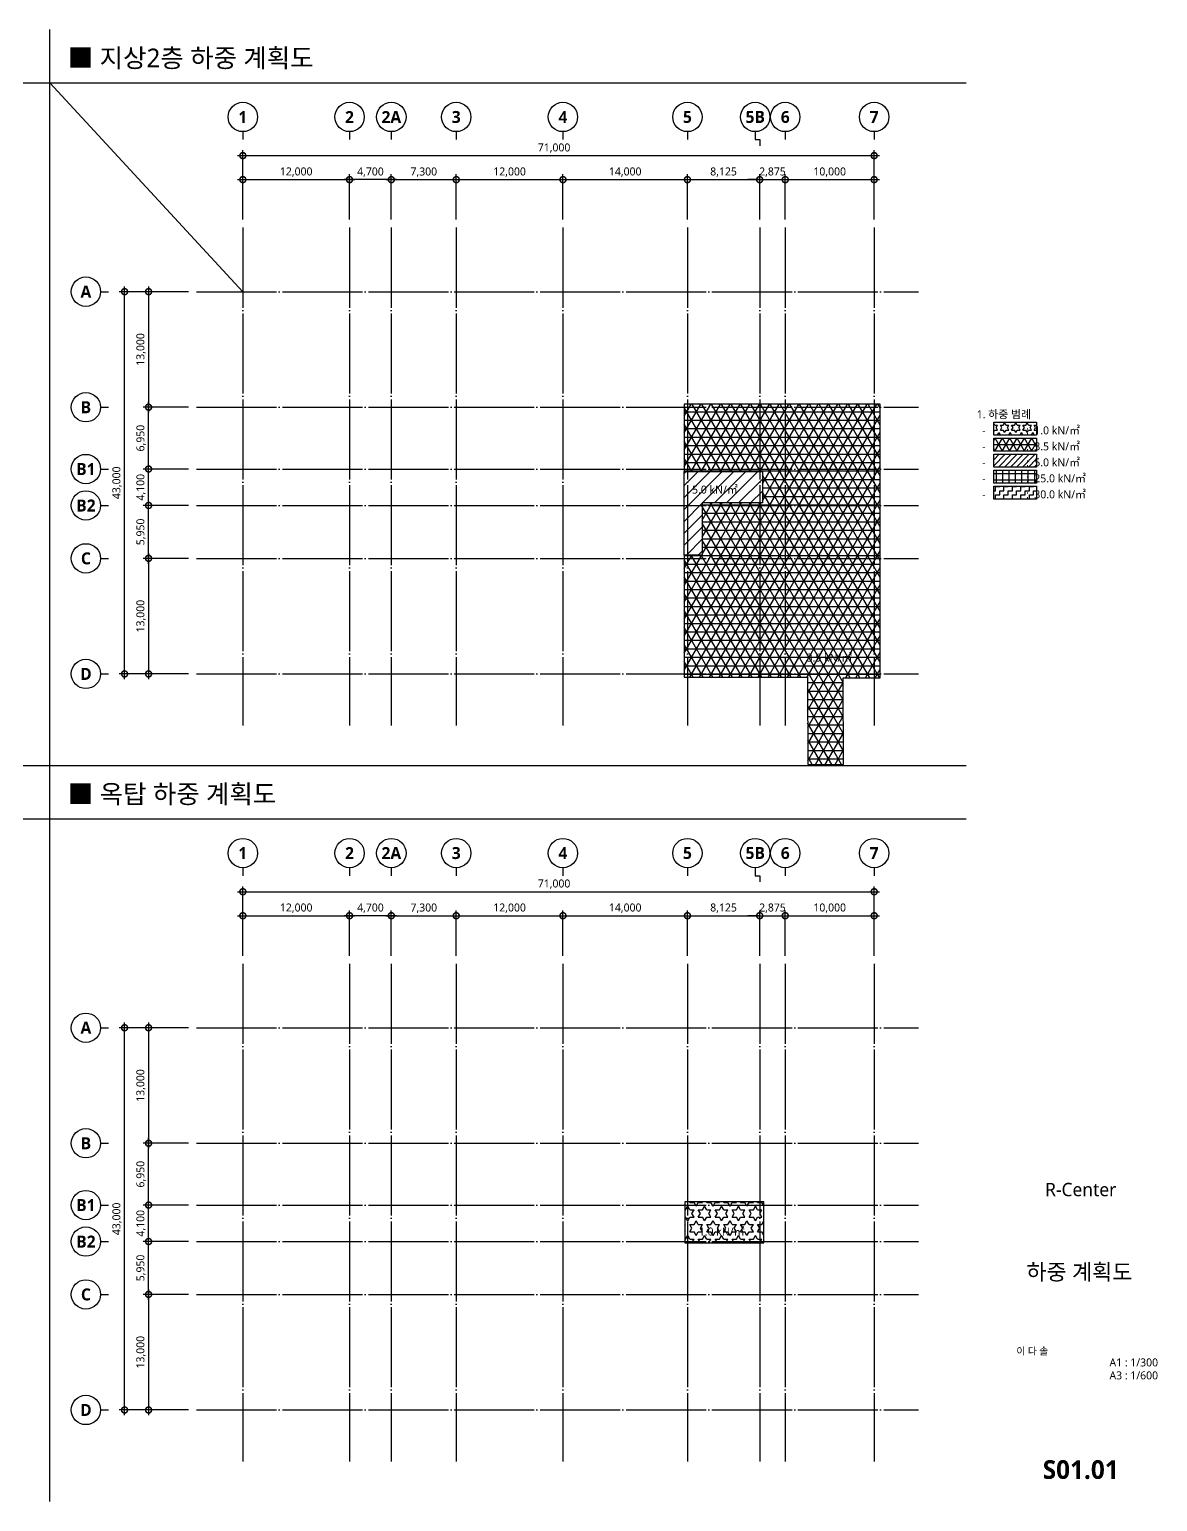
# Model space of a CAD drawing. Header units: millimetres. Extents: x 13950 to 241591, y 6300 to 171900.
# Drawn here: x 114724 to 241591, y 6300 to 171900 of the extents above; entities that cross this region are included whole.
import ezdxf
from ezdxf.enums import TextEntityAlignment as Align

# ---------------------------------------------------------------- set-up
doc = ezdxf.new("R2010")
doc.units = ezdxf.units.MM
doc.header["$LTSCALE"] = 300
doc.linetypes.add('CEN-GAUN', pattern=[32.2, 30, -1, 0.2, -1])
doc.linetypes.add('XR-plan$0$XR-plan$0$CEN-AGI', pattern=[32.2, 30, -1, 0.2, -1])
doc.layers.get('DEFPOINTS').update_dxf_attribs({"color": 137})
for name, color, linetype in [('CEN', 1, 'CEN-GAUN'), ('DIM', 7, 'Continuous'), ('ELE-2', 2, 'Continuous'), ('ELE-4', 4, 'Continuous'), ('ELE-6', 6, 'Continuous'), ('HAT', 5, 'Continuous'), ('SYM-BUB', 3, 'Continuous'), ('TEXT', 3, 'Continuous'), ('WALL', 3, 'Continuous'), ('XR-SHEET$0$TITLE', 252, 'Continuous'), ('XR-SHEET$1$SHT', 252, 'Continuous'), ('XR-SHEET$1$TEXT', 252, 'Continuous')]:
    doc.layers.add(name, color=color, linetype=linetype)
doc.styles.add('$0$스타일1', font='malgun.ttf')
doc.styles.add('XR-SHEET$0$굴림체(옥산)', font='GulimChe.ttf')
doc.styles.add('맑은고딕B', font='malgunbd.ttf')
doc.styles.add('스타일1', font='malgun.ttf')
doc.styles.add('스타일2', font='malgunbd.ttf')
doc.dimstyles.new('CJA', dxfattribs={"dimscale": 300, "dimtxt": 2.7, "dimasz": 1, "dimexe": 2, "dimexo": 3, "dimgap": 1, "dimtad": 1, "dimdec": 0, "dimzin": 1, "dimdsep": 46, "dimlunit": 6, "dimtxsty": '$0$스타일1', "dimblk": 'CJDOT', "dimcen": 0.09, "dimdle": 1, "dimclrd": 256, "dimclre": 256, "dimclrt": 3, "dimadec": 0, "dimazin": 0, "dimtfac": 1, "dimtdec": 0, "dimtix": 1, "dimtmove": 2, "dimatfit": 3, "dimldrblk": 'CJDOT', "dimfxl": 1, "dimtolj": 1, "dimtzin": 1, "dimarcsym": 0})

# ---------------------------------------------------------------- blocks, each defined once
blk = doc.blocks.new('XR-SHEET$0$TITLE')
at = {"layer": 'XR-SHEET$0$TITLE', "true_color": 0x000000, "style": 'XR-SHEET$0$굴림체(옥산)'}
for tag, height, p in [('동명칭', 6, (776.77, -457.26)), ('SCALE-A1', 3, (797.5, -522)), ('SCALE-A3', 3, (797.5, -527)), ('DATA', 3, (797.5, -540))]:
    blk.add_attdef(tag, text='', height=height, dxfattribs=at).set_placement(p, align=Align.MIDDLE)
for tag, height, p in [('TITLE1', 6, (776.5, -479.4)), ('TITLE4', 6, (776.5, -484.39)), ('TITLE2', 6, (776.5, -489)), ('TITLE5', 6, (776.5, -493.99)), ('TITLE3', 6, (776.5, -498.7)), ('NAME-1', 3, (760.16, -517.5)), ('NAME-2', 3, (760.16, -526.5)), ('A0.00', 7, (776.5, -561))]:
    blk.add_attdef(tag, text='', height=height, dxfattribs=at).set_placement(p, align=Align.MIDDLE_CENTER)
blk = doc.blocks.new('_DotSmall')
at = {"color": 0, "linetype": 'ByBlock', "const_width": 0.5}
blk.add_lwpolyline([(-0.0625, 0, 1), (0.0625, 0, 1)], format="xyb", close=True, dxfattribs=at)
blk = doc.blocks.new('*D42')
at = {"layer": 'DEFPOINTS', "color": 0, "transparency": 16777216}
for p in [(3100, -16400), (11200, -16400), (11200, -59400)]:
    blk.add_point(p, dxfattribs=at)
at = {"layer": 'DIM', "color": 7, "lineweight": -2, "transparency": 16777216}
for p, q in [((10300, -16400), (2500, -16400)), ((3100, -60000), (3100, -15800)), ((10300, -59400), (2500, -59400))]:
    blk.add_line(p, q, dxfattribs=at)
at = {"layer": 'DIM', "color": 7, "lineweight": -2, "transparency": 16777216, "xscale": 1350, "yscale": 1350, "zscale": 1350}
for p, rotation in [((3100, -16400), 90), ((3100, -59400), 270)]:
    blk.add_blockref('_DotSmall', p, dxfattribs=dict(at, rotation=rotation))
at = {"layer": 'DIM', "color": 3, "transparency": 16777216, "insert": (2260, -37900), "char_height": 900, "attachment_point": 5, "rotation": 90, "style": '$0$스타일1'}
blk.add_mtext('\\A1;43,000', dxfattribs=at)
blk = doc.blocks.new('CJDOT')
blk.add_line((-2, 0), (2, 0))
at = {"const_width": 0.5}
blk.add_lwpolyline([(-0.25, 0, 1), (0.25, 0, 1)], format="xyb", close=True, dxfattribs=at)
blk = doc.blocks.new('*D43')
at = {"layer": 'DEFPOINTS', "color": 0, "transparency": 16777216}
for p in [(11200, -16400), (5800, -29400), (11200, -29400)]:
    blk.add_point(p, dxfattribs=at)
at = {"layer": 'DIM', "color": 7, "lineweight": -2, "transparency": 16777216}
for p, q in [((10300, -16400), (5200, -16400)), ((5800, -15800), (5800, -30000)), ((10300, -29400), (5200, -29400))]:
    blk.add_line(p, q, dxfattribs=at)
at = {"layer": 'DIM', "color": 7, "lineweight": -2, "transparency": 16777216, "xscale": 1350, "yscale": 1350, "zscale": 1350}
for p, rotation in [((5800, -16400), 90), ((5800, -29400), 270)]:
    blk.add_blockref('_DotSmall', p, dxfattribs=dict(at, rotation=rotation))
at = {"layer": 'DIM', "color": 3, "transparency": 16777216, "insert": (4957, -22900), "char_height": 900, "attachment_point": 5, "rotation": 90, "style": '$0$스타일1'}
blk.add_mtext('\\A1;13,000', dxfattribs=at)
blk = doc.blocks.new('*D44')
at = {"layer": 'DEFPOINTS', "color": 0, "transparency": 16777216}
for p in [(11200, -46400), (5800, -59400), (11200, -59400)]:
    blk.add_point(p, dxfattribs=at)
at = {"layer": 'DIM', "color": 7, "lineweight": -2, "transparency": 16777216}
for p, q in [((5800, -45800), (5800, -60000)), ((10300, -46400), (5200, -46400)), ((10300, -59400), (5200, -59400))]:
    blk.add_line(p, q, dxfattribs=at)
at = {"layer": 'DIM', "color": 7, "lineweight": -2, "transparency": 16777216, "xscale": 1350, "yscale": 1350, "zscale": 1350}
for p, rotation in [((5800, -46400), 90), ((5800, -59400), 270)]:
    blk.add_blockref('_DotSmall', p, dxfattribs=dict(at, rotation=rotation))
at = {"layer": 'DIM', "color": 3, "transparency": 16777216, "insert": (4957, -52900), "char_height": 900, "attachment_point": 5, "rotation": 90, "style": '$0$스타일1'}
blk.add_mtext('\\A1;13,000', dxfattribs=at)
blk = doc.blocks.new('NEW_BUB')
at = {"layer": 'SYM-BUB', "color": 6}
blk.add_line((0, 3), (0, 0), dxfattribs=at)
blk.add_circle((0, 8.5), 5.5, dxfattribs=at)
at = {"layer": 'SYM-BUB', "color": 3, "style": '스타일2'}
blk.add_attdef('X', text='', height=4.5, dxfattribs=at).set_placement((0, 8.5), align=Align.MIDDLE)
blk = doc.blocks.new('*D45')
at = {"layer": 'DEFPOINTS', "color": 0, "transparency": 16777216}
for p in [(87400, -1100), (16400, -9200), (87400, -9200)]:
    blk.add_point(p, dxfattribs=at)
at = {"layer": 'DIM', "color": 7, "lineweight": -2, "transparency": 16777216}
for p, q in [((15800, -1100), (88000, -1100)), ((16400, -8300), (16400, -500)), ((87400, -8300), (87400, -500))]:
    blk.add_line(p, q, dxfattribs=at)
at = {"layer": 'DIM', "color": 7, "lineweight": -2, "transparency": 16777216, "xscale": 1350, "yscale": 1350, "zscale": 1350, "rotation": 180}
blk.add_blockref('_DotSmall', (16400, -1100), dxfattribs=at)
at = {"layer": 'DIM', "color": 7, "lineweight": -2, "transparency": 16777216, "xscale": 1350, "yscale": 1350, "zscale": 1350}
blk.add_blockref('_DotSmall', (87400, -1100), dxfattribs=at)
at = {"layer": 'DIM', "color": 3, "transparency": 16777216, "insert": (51400, -257), "char_height": 900, "attachment_point": 5, "style": '스타일1'}
blk.add_mtext('\\A1;71,000', dxfattribs=at)
blk = doc.blocks.new('*D46')
at = {"layer": 'DEFPOINTS', "color": 0, "transparency": 16777216}
for p in [(87400, -3800), (77400, -9200), (87400, -9200)]:
    blk.add_point(p, dxfattribs=at)
at = {"layer": 'DIM', "color": 7, "lineweight": -2, "transparency": 16777216}
for p, q in [((77400, -8300), (77400, -3200)), ((87400, -8300), (87400, -3200)), ((76800, -3800), (88000, -3800))]:
    blk.add_line(p, q, dxfattribs=at)
at = {"layer": 'DIM', "color": 7, "lineweight": -2, "transparency": 16777216, "xscale": 1350, "yscale": 1350, "zscale": 1350, "rotation": 180}
blk.add_blockref('_DotSmall', (77400, -3800), dxfattribs=at)
at = {"layer": 'DIM', "color": 7, "lineweight": -2, "transparency": 16777216, "xscale": 1350, "yscale": 1350, "zscale": 1350}
blk.add_blockref('_DotSmall', (87400, -3800), dxfattribs=at)
at = {"layer": 'DIM', "color": 3, "transparency": 16777216, "insert": (82400, -2957), "char_height": 900, "attachment_point": 5, "style": '스타일1'}
blk.add_mtext('\\A1;10,000', dxfattribs=at)
blk = doc.blocks.new('*D47')
at = {"layer": 'DEFPOINTS', "color": 0, "transparency": 16777216}
for p in [(66400, -3800), (52400, -9200), (66400, -9200)]:
    blk.add_point(p, dxfattribs=at)
at = {"layer": 'DIM', "color": 7, "lineweight": -2, "transparency": 16777216}
for p, q in [((52400, -8300), (52400, -3200)), ((66400, -8300), (66400, -3200)), ((51800, -3800), (67000, -3800))]:
    blk.add_line(p, q, dxfattribs=at)
at = {"layer": 'DIM', "color": 7, "lineweight": -2, "transparency": 16777216, "xscale": 1350, "yscale": 1350, "zscale": 1350, "rotation": 180}
blk.add_blockref('_DotSmall', (52400, -3800), dxfattribs=at)
at = {"layer": 'DIM', "color": 7, "lineweight": -2, "transparency": 16777216, "xscale": 1350, "yscale": 1350, "zscale": 1350}
blk.add_blockref('_DotSmall', (66400, -3800), dxfattribs=at)
at = {"layer": 'DIM', "color": 3, "transparency": 16777216, "insert": (59400, -2957), "char_height": 900, "attachment_point": 5, "style": '스타일1'}
blk.add_mtext('\\A1;14,000', dxfattribs=at)
blk = doc.blocks.new('*D48')
at = {"layer": 'DEFPOINTS', "color": 0, "transparency": 16777216}
for p in [(52400, -3800), (40400, -9200), (52400, -9200)]:
    blk.add_point(p, dxfattribs=at)
at = {"layer": 'DIM', "color": 7, "lineweight": -2, "transparency": 16777216}
for p, q in [((40400, -8300), (40400, -3200)), ((52400, -8300), (52400, -3200)), ((39800, -3800), (53000, -3800))]:
    blk.add_line(p, q, dxfattribs=at)
at = {"layer": 'DIM', "color": 7, "lineweight": -2, "transparency": 16777216, "xscale": 1350, "yscale": 1350, "zscale": 1350, "rotation": 180}
blk.add_blockref('_DotSmall', (40400, -3800), dxfattribs=at)
at = {"layer": 'DIM', "color": 7, "lineweight": -2, "transparency": 16777216, "xscale": 1350, "yscale": 1350, "zscale": 1350}
blk.add_blockref('_DotSmall', (52400, -3800), dxfattribs=at)
at = {"layer": 'DIM', "color": 3, "transparency": 16777216, "insert": (46400, -2957), "char_height": 900, "attachment_point": 5, "style": '스타일1'}
blk.add_mtext('\\A1;12,000', dxfattribs=at)
blk = doc.blocks.new('*D49')
at = {"layer": 'DEFPOINTS', "color": 0, "transparency": 16777216}
for p in [(28400, -3800), (16400, -9200), (28400, -9200)]:
    blk.add_point(p, dxfattribs=at)
at = {"layer": 'DIM', "color": 7, "lineweight": -2, "transparency": 16777216}
for p, q in [((16400, -8300), (16400, -3200)), ((28400, -8300), (28400, -3200)), ((15800, -3800), (29000, -3800))]:
    blk.add_line(p, q, dxfattribs=at)
at = {"layer": 'DIM', "color": 7, "lineweight": -2, "transparency": 16777216, "xscale": 1350, "yscale": 1350, "zscale": 1350, "rotation": 180}
blk.add_blockref('_DotSmall', (16400, -3800), dxfattribs=at)
at = {"layer": 'DIM', "color": 7, "lineweight": -2, "transparency": 16777216, "xscale": 1350, "yscale": 1350, "zscale": 1350}
blk.add_blockref('_DotSmall', (28400, -3800), dxfattribs=at)
at = {"layer": 'DIM', "color": 3, "transparency": 16777216, "insert": (22400, -2957), "char_height": 900, "attachment_point": 5, "style": '스타일1'}
blk.add_mtext('\\A1;12,000', dxfattribs=at)
blk = doc.blocks.new('*D50')
at = {"layer": 'DEFPOINTS', "color": 0, "transparency": 16777216}
for p in [(5799, -40450), (11200, -40450), (11200, -46400)]:
    blk.add_point(p, dxfattribs=at)
at = {"layer": 'DIM', "color": 7, "lineweight": -2, "transparency": 16777216}
for p, q in [((10300, -40450), (5199, -40450)), ((5799, -47000), (5799, -39850)), ((10300, -46400), (5199, -46400))]:
    blk.add_line(p, q, dxfattribs=at)
at = {"layer": 'DIM', "color": 7, "lineweight": -2, "transparency": 16777216, "xscale": 1350, "yscale": 1350, "zscale": 1350}
for p, rotation in [((5799, -40450), 90), ((5799, -46400), 270)]:
    blk.add_blockref('_DotSmall', p, dxfattribs=dict(at, rotation=rotation))
at = {"layer": 'DIM', "color": 3, "transparency": 16777216, "insert": (4959, -43425), "char_height": 900, "attachment_point": 5, "rotation": 90, "style": '$0$스타일1'}
blk.add_mtext('\\A1;5,950', dxfattribs=at)
blk = doc.blocks.new('*D51')
at = {"layer": 'DEFPOINTS', "color": 0, "transparency": 16777216}
for p in [(5800, -36350), (11200, -36350), (11200, -40450)]:
    blk.add_point(p, dxfattribs=at)
at = {"layer": 'DIM', "color": 7, "lineweight": -2, "transparency": 16777216}
for p, q in [((10300, -36350), (5200, -36350)), ((5800, -41050), (5800, -35750)), ((10300, -40450), (5200, -40450))]:
    blk.add_line(p, q, dxfattribs=at)
at = {"layer": 'DIM', "color": 7, "lineweight": -2, "transparency": 16777216, "xscale": 1350, "yscale": 1350, "zscale": 1350}
for p, rotation in [((5800, -36350), 90), ((5800, -40450), 270)]:
    blk.add_blockref('_DotSmall', p, dxfattribs=dict(at, rotation=rotation))
at = {"layer": 'DIM', "color": 3, "transparency": 16777216, "insert": (4957, -38400), "char_height": 900, "attachment_point": 5, "rotation": 90, "style": '$0$스타일1'}
blk.add_mtext('\\A1;4,100', dxfattribs=at)
blk = doc.blocks.new('*D52')
at = {"layer": 'DEFPOINTS', "color": 0, "transparency": 16777216}
for p in [(5800, -29400), (11200, -29400), (11200, -36350)]:
    blk.add_point(p, dxfattribs=at)
at = {"layer": 'DIM', "color": 7, "lineweight": -2, "transparency": 16777216}
for p, q in [((10300, -29400), (5200, -29400)), ((5800, -36950), (5800, -28800)), ((10300, -36350), (5200, -36350))]:
    blk.add_line(p, q, dxfattribs=at)
at = {"layer": 'DIM', "color": 7, "lineweight": -2, "transparency": 16777216, "xscale": 1350, "yscale": 1350, "zscale": 1350}
for p, rotation in [((5800, -29400), 90), ((5800, -36350), 270)]:
    blk.add_blockref('_DotSmall', p, dxfattribs=dict(at, rotation=rotation))
at = {"layer": 'DIM', "color": 3, "transparency": 16777216, "insert": (4960, -32875), "char_height": 900, "attachment_point": 5, "rotation": 90, "style": '$0$스타일1'}
blk.add_mtext('\\A1;6,950', dxfattribs=at)
blk = doc.blocks.new('*D53')
at = {"layer": 'DEFPOINTS', "color": 0, "transparency": 16777216}
for p in [(28400, -3800), (28400, -9200), (33100, -9200)]:
    blk.add_point(p, dxfattribs=at)
at = {"layer": 'DIM', "color": 7, "lineweight": -2, "transparency": 16777216}
for p, q in [((28400, -8300), (28400, -3200)), ((33100, -8300), (33100, -3200)), ((33700, -3800), (27800, -3800))]:
    blk.add_line(p, q, dxfattribs=at)
at = {"layer": 'DIM', "color": 7, "lineweight": -2, "transparency": 16777216, "xscale": 1350, "yscale": 1350, "zscale": 1350, "rotation": 180}
blk.add_blockref('_DotSmall', (28400, -3800), dxfattribs=at)
at = {"layer": 'DIM', "color": 7, "lineweight": -2, "transparency": 16777216, "xscale": 1350, "yscale": 1350, "zscale": 1350}
blk.add_blockref('_DotSmall', (33100, -3800), dxfattribs=at)
at = {"layer": 'DIM', "color": 3, "transparency": 16777216, "insert": (30750, -2960), "char_height": 900, "attachment_point": 5, "style": '스타일1'}
blk.add_mtext('\\A1;4,700', dxfattribs=at)
blk = doc.blocks.new('*D54')
at = {"layer": 'DEFPOINTS', "color": 0, "transparency": 16777216}
for p in [(40400, -3800), (33100, -9200), (40400, -9200)]:
    blk.add_point(p, dxfattribs=at)
at = {"layer": 'DIM', "color": 7, "lineweight": -2, "transparency": 16777216}
for p, q in [((33100, -8300), (33100, -3200)), ((40400, -8300), (40400, -3200)), ((32500, -3800), (41000, -3800))]:
    blk.add_line(p, q, dxfattribs=at)
at = {"layer": 'DIM', "color": 7, "lineweight": -2, "transparency": 16777216, "xscale": 1350, "yscale": 1350, "zscale": 1350, "rotation": 180}
blk.add_blockref('_DotSmall', (33100, -3800), dxfattribs=at)
at = {"layer": 'DIM', "color": 7, "lineweight": -2, "transparency": 16777216, "xscale": 1350, "yscale": 1350, "zscale": 1350}
blk.add_blockref('_DotSmall', (40400, -3800), dxfattribs=at)
at = {"layer": 'DIM', "color": 3, "transparency": 16777216, "insert": (36750, -2960), "char_height": 900, "attachment_point": 5, "style": '스타일1'}
blk.add_mtext('\\A1;7,300', dxfattribs=at)
blk = doc.blocks.new('*D55')
at = {"layer": 'DEFPOINTS', "color": 0, "transparency": 16777216}
for p in [(74525, -3800), (66400, -9200), (74525, -9200)]:
    blk.add_point(p, dxfattribs=at)
at = {"layer": 'DIM', "color": 7, "lineweight": -2, "transparency": 16777216}
for p, q in [((66400, -8300), (66400, -3200)), ((74525, -8300), (74525, -3200)), ((65800, -3800), (75125, -3800))]:
    blk.add_line(p, q, dxfattribs=at)
at = {"layer": 'DIM', "color": 7, "lineweight": -2, "transparency": 16777216, "xscale": 1350, "yscale": 1350, "zscale": 1350, "rotation": 180}
blk.add_blockref('_DotSmall', (66400, -3800), dxfattribs=at)
at = {"layer": 'DIM', "color": 7, "lineweight": -2, "transparency": 16777216, "xscale": 1350, "yscale": 1350, "zscale": 1350}
blk.add_blockref('_DotSmall', (74525, -3800), dxfattribs=at)
at = {"layer": 'DIM', "color": 3, "transparency": 16777216, "insert": (70462, -2957), "char_height": 900, "attachment_point": 5, "style": '스타일1'}
blk.add_mtext('\\A1;8,125', dxfattribs=at)
blk = doc.blocks.new('*D57')
at = {"layer": 'DEFPOINTS', "color": 0, "transparency": 16777216}
for p in [(77400, -3799), (74525, -9200), (77400, -9200)]:
    blk.add_point(p, dxfattribs=at)
at = {"layer": 'DIM', "color": 7, "lineweight": -2, "transparency": 16777216}
for p, q in [((74525, -8300), (74525, -3199)), ((77400, -8300), (77400, -3199)), ((74525, -3799), (73175, -3799)), ((74525, -3799), (77400, -3799)), ((77400, -3799), (78750, -3799))]:
    blk.add_line(p, q, dxfattribs=at)
at = {"layer": 'DIM', "color": 7, "lineweight": -2, "transparency": 16777216, "xscale": 1350, "yscale": 1350, "zscale": 1350}
blk.add_blockref('_DotSmall', (74525, -3799), dxfattribs=at)
at = {"layer": 'DIM', "color": 7, "lineweight": -2, "transparency": 16777216, "xscale": 1350, "yscale": 1350, "zscale": 1350, "rotation": 180}
blk.add_blockref('_DotSmall', (77400, -3799), dxfattribs=at)
at = {"layer": 'DIM', "color": 3, "transparency": 16777216, "insert": (75962, -2959), "char_height": 900, "attachment_point": 5, "style": '스타일1'}
blk.add_mtext('\\A1;2,875', dxfattribs=at)
blk = doc.blocks.new('A$C5ac5f35e')
at = {"layer": 'CEN'}
for p, q in [((16400, -9200), (16400, -65208.6)), ((28400, -9200), (28400, -65208.6)), ((33100, -9200), (33100, -65208.6)), ((40400, -9200), (40400, -65208.6)), ((52400, -9200), (52400, -65208.6)), ((66400, -9200), (66400, -65208.6)), ((74525, -9200), (74525, -65208.6)), ((77400, -9200), (77400, -65208.6)), ((87400, -9200), (87400, -65208.6)), ((11200, -16400), (92400, -16400)), ((11200, -29400), (92400, -29400)), ((11200, -36350), (92400, -36350)), ((11200, -40450), (92400, -40450)), ((11200, -46400), (92400, -46400)), ((11200, -59400), (92400, -59400))]:
    blk.add_line(p, q, dxfattribs=at)
at = {"layer": 'SYM-BUB', "color": 6}
blk.add_lwpolyline([(74025, 700), (74525, 700), (74525, 0)], dxfattribs=at)
at = {"layer": 'SYM-BUB', "xscale": 300, "yscale": 300, "zscale": 300}
for p, values in [((16400, 700), {'X': '1'}), ((28400, 700), {'X': '2'}), ((33100, 700), {'X': '2A'}), ((40400, 700), {'X': '3'}), ((52400, 700), {'X': '4'}), ((66400, 700), {'X': '5'}), ((74025, 700), {'X': '5B'}), ((77400, 700), {'X': '6'}), ((87400, 700), {'X': '7'})]:
    blk.add_blockref('NEW_BUB', p, dxfattribs=at).add_auto_attribs(values)
at = {"layer": 'SYM-BUB'}
ref = blk.add_blockref('NEW_BUB', (1300, -16400), dxfattribs=dict(at, xscale=300.0000000000001, yscale=300.0000000000001, zscale=300.0000000000001, rotation=90))
ref.add_attrib('X', 'A', dxfattribs={"color": 3, "height": 1350, "style": '스타일2'}).set_placement((-1250, -16400), align=Align.MIDDLE)
ref = blk.add_blockref('NEW_BUB', (1300, -29400), dxfattribs=dict(at, xscale=300.0000000000001, yscale=300.0000000000001, zscale=300.0000000000001, rotation=90))
ref.add_attrib('X', 'B', dxfattribs={"color": 3, "height": 1350, "style": '스타일2'}).set_placement((-1250, -29400), align=Align.MIDDLE)
ref = blk.add_blockref('NEW_BUB', (1300, -36350), dxfattribs=dict(at, xscale=300.0000000000001, yscale=300.0000000000001, zscale=300.0000000000001, rotation=90))
ref.add_attrib('X', 'B1', dxfattribs={"color": 3, "height": 1350, "style": '스타일2'}).set_placement((-1250, -36350), align=Align.MIDDLE)
ref = blk.add_blockref('NEW_BUB', (1300, -40450), dxfattribs=dict(at, xscale=300.0000000000001, yscale=300.0000000000001, zscale=300.0000000000001, rotation=90))
ref.add_attrib('X', 'B2', dxfattribs={"color": 3, "height": 1350, "style": '스타일2'}).set_placement((-1250, -40450), align=Align.MIDDLE)
ref = blk.add_blockref('NEW_BUB', (1300, -46400), dxfattribs=dict(at, xscale=300.0000000000001, yscale=300.0000000000001, zscale=300.0000000000001, rotation=90))
ref.add_attrib('X', 'C', dxfattribs={"color": 3, "height": 1350, "style": '스타일2'}).set_placement((-1250, -46400), align=Align.MIDDLE)
ref = blk.add_blockref('NEW_BUB', (1300, -59400), dxfattribs=dict(at, xscale=300.0000000000001, yscale=300.0000000000001, zscale=300.0000000000001, rotation=90))
ref.add_attrib('X', 'D', dxfattribs={"color": 3, "height": 1350, "style": '스타일2'}).set_placement((-1250, -59400), align=Align.MIDDLE)
at = {"layer": 'DIM'}
dim = blk.add_linear_dim(base=(87400, -1100), p1=(16400, -9200), p2=(87400, -9200), angle=180, dimstyle='CJA', override={"dimtxt": 3, "dimasz": 4.5, "dimtxsty": '스타일1', "dimblk1": 'DotSmall', "dimblk2": 'DotSmall', "dimsah": 1, "dimdle": 2, "dimclrd": 7, "dimclre": 7}, dxfattribs=at)
dim.commit()
dim.dimension.update_dxf_attribs({"geometry": '*D45', "text_midpoint": (51400, -257.1), "dimtype": 128})
for base, p1, p2, picture, middle in [((28400, -3800), (16400, -9200), (28400, -9200), '*D49', (22400, -2957.1)), ((28400, -3800), (33100, -9200), (28400, -9200), '*D53', (30750, -2959.5)), ((40400, -3800), (33100, -9200), (40400, -9200), '*D54', (36750, -2959.5)), ((52400, -3800), (40400, -9200), (52400, -9200), '*D48', (46400, -2957.1)), ((66400, -3800), (52400, -9200), (66400, -9200), '*D47', (59400, -2957.1)), ((74525, -3800), (66400, -9200), (74525, -9200), '*D55', (70462.5, -2957.1)), ((77400, -3799.4), (74525, -9200), (77400, -9200), '*D57', (75962.5, -2958.9)), ((87400, -3800), (77400, -9200), (87400, -9200), '*D46', (82400, -2957.1))]:
    dim = blk.add_linear_dim(base=base, p1=p1, p2=p2, dimstyle='CJA', override={"dimtxt": 3, "dimasz": 4.5, "dimtxsty": '스타일1', "dimblk1": 'DotSmall', "dimblk2": 'DotSmall', "dimsah": 1, "dimdle": 2, "dimclrd": 7, "dimclre": 7}, dxfattribs=at)
    dim.commit()
    dim.dimension.update_dxf_attribs({"geometry": picture, "text_midpoint": middle})
for base, p1, p2, angle, override, picture, middle in [((3100, -16400), (11200, -59400), (11200, -16400), 270, {"dimscale": 300, "dimtxt": 3, "dimasz": 4.5, "dimblk1": 'DotSmall', "dimblk2": 'DotSmall', "dimsah": 1, "dimdle": 2, "dimclrd": 7, "dimclre": 7}, '*D42', (2259.5, -37900)), ((5800, -29400), (11200, -16400), (11200, -29400), 90, {"dimscale": 300, "dimtxt": 3, "dimasz": 4.5, "dimblk1": 'DotSmall', "dimblk2": 'DotSmall', "dimsah": 1, "dimdle": 2, "dimclrd": 7, "dimclre": 7}, '*D43', (4957.1, -22900)), ((5800, -29400), (11200, -36350), (11200, -29400), 90, {"dimtxt": 3, "dimasz": 4.5, "dimblk1": 'DotSmall', "dimblk2": 'DotSmall', "dimsah": 1, "dimdle": 2, "dimclrd": 7, "dimclre": 7}, '*D52', (4959.5, -32875)), ((5800, -36350), (11200, -40450), (11200, -36350), 90, {"dimtxt": 3, "dimasz": 4.5, "dimblk1": 'DotSmall', "dimblk2": 'DotSmall', "dimsah": 1, "dimdle": 2, "dimclrd": 7, "dimclre": 7}, '*D51', (4957.1, -38400)), ((5799.4, -40450), (11200, -46400), (11200, -40450), 90, {"dimtxt": 3, "dimasz": 4.5, "dimblk1": 'DotSmall', "dimblk2": 'DotSmall', "dimsah": 1, "dimdle": 2, "dimclrd": 7, "dimclre": 7}, '*D50', (4958.9, -43425)), ((5800, -59400), (11200, -46400), (11200, -59400), 270, {"dimscale": 300, "dimtxt": 3, "dimasz": 4.5, "dimblk1": 'DotSmall', "dimblk2": 'DotSmall', "dimsah": 1, "dimdle": 2, "dimclrd": 7, "dimclre": 7}, '*D44', (4957.1, -52900))]:
    dim = blk.add_linear_dim(base=base, p1=p1, p2=p2, angle=angle, dimstyle='CJA', override=override, dxfattribs=at)
    dim.commit()
    dim.dimension.update_dxf_attribs({"geometry": picture, "text_midpoint": middle})

msp = doc.modelspace()

# ---------------------------------------------------------------- hatches: boundary and pattern name
at = {"layer": 'HAT'}
h = msp.add_hatch(dxfattribs=at)
h.set_pattern_fill('NET3', color=256, scale=300)
h.set_pattern_definition([(0, (-49479.45, 72701.6), (0, 952.5), []), (60, (-49479.45, 72701.6), (-824.8892, 476.25), []), (120, (-49479.45, 72701.6), (-824.8892, -476.25), [])])
h.paths.add_polyline_path([(188357, 99034), (202216, 99034), (202266, 89217), (206276, 89202), (206231, 98967), (210406, 98967), (210406, 129764), (188358, 129764), (188358, 122164), (197158, 122164), (197158, 118639), (190389, 118639), (190389, 112764), (188357, 112764)])
h = msp.add_hatch(dxfattribs=at)
h.set_pattern_fill('STARS', color=256, scale=100)
h.set_pattern_definition([(0, (297573.3, 49846), (0, 549.926), [317.5, -317.5]), (60, (297573.3, 49846), (-476.25, 274.963), [317.5, -317.5]), (120, (297732.03, 50120.96), (-476.25, -274.963), [317.5, -317.5])])
h.paths.add_polyline_path([(223180, 126264), (227994, 126264), (227994, 127704), (223180, 127704)])
h = msp.add_hatch(dxfattribs=at)
h.set_pattern_fill('NET3', color=256, scale=225)
h.set_pattern_definition([(0, (600, 5900), (0, 714.375), []), (60, (600, 5900), (-618.6669, 357.1875), []), (120, (600, 5900), (-618.6669, -357.1875), [])])
h.paths.add_polyline_path([(223180, 124464), (227994, 124464), (227994, 125904), (223180, 125904)])
at = {"layer": 'HAT', "linetype": 'XR-plan$0$XR-plan$0$CEN-AGI'}
h = msp.add_hatch(dxfattribs=at)
h.set_pattern_fill('ANSI31', color=256, scale=150)
h.paths.add_polyline_path([(223180, 122664), (227994, 122664), (227994, 124104), (223180, 124104)])
h = msp.add_hatch(dxfattribs=at)
h.set_pattern_fill('ANSI31', color=256, scale=300)
h.set_pattern_definition([(45, (-49479.45, 72701.6), (-673.5192, 673.5192), [])])
h.paths.add_polyline_path([(188357, 112764), (188358, 122164), (197158, 122164), (197158, 118639), (190389, 118639), (190389, 112764)])
at = {"layer": 'HAT'}
h = msp.add_hatch(dxfattribs=at)
h.set_pattern_fill('NET', color=256, scale=225)
h.set_pattern_definition([(0, (600, 500), (0, 714.375), []), (90, (600, 500), (-714.375, 4e-14), [])])
h.paths.add_polyline_path([(223180, 120864), (227994, 120864), (227994, 122304), (223180, 122304)])
at = {"layer": 'HAT', "linetype": 'XR-plan$0$XR-plan$0$CEN-AGI'}
h = msp.add_hatch(dxfattribs=at)
h.set_pattern_fill('ZIGZAG', color=256, scale=150)
h.set_pattern_definition([(0, (0, 0), (476.25, 476.25), [476.25, -476.25]), (90, (476.25, 0), (-476.25, 476.25), [476.25, -476.25])])
h.paths.add_polyline_path([(223180, 119064), (227994, 119064), (227994, 120504), (223180, 120504)])
at = {"layer": 'HAT'}
h = msp.add_hatch(dxfattribs=at)
h.set_pattern_fill('STARS', color=256, scale=150)
h.set_pattern_definition([(0, (297573.3, 49846), (0, 824.889), [476.25, -476.25]), (60, (297573.3, 49846), (-714.375, 412.4446), [476.25, -476.25]), (120, (297811.4, 50258.4), (-714.375, -412.4446), [476.25, -476.25])])
h.paths.add_polyline_path([(188421, 35387), (197321, 35387), (197321, 40012), (188421, 40012)])

# ---------------------------------------------------------------- linework, layer by layer
at = {"layer": 'DEFPOINTS'}
msp.add_lwpolyline([(138721, 142402), (117000, 165900)], dxfattribs=at)
at = {"layer": 'ELE-2', "color": 2}
for p, q in [((117000, 6300), (117000, 171900)), ((13950, 89100), (220050, 89100))]:
    msp.add_line(p, q, dxfattribs=at)
at = {"layer": 'ELE-4'}
for p, q in [((13950, 165900), (220050, 165900)), ((13950, 83100), (220050, 83100))]:
    msp.add_line(p, q, dxfattribs=at)
at = {"layer": 'ELE-6'}
for points in [[(188357, 99034), (202216, 99034), (202266, 89217), (206276, 89202), (206231, 98967), (210406, 98967), (210406, 129764), (188358, 129764), (188358, 122164), (197158, 122164), (197158, 118639), (190389, 118639), (190389, 112764), (188357, 112764), (188357, 99034)], [(188357, 112764), (188358, 122164), (197158, 122164), (197158, 118639), (190389, 118639), (190389, 112764), (188357, 112764)]]:
    msp.add_lwpolyline(points, dxfattribs=at)
msp.add_lwpolyline([(188421, 35387), (197321, 35387), (197321, 40012), (188421, 40012)], close=True, dxfattribs=at)
at = {"layer": 'HAT', "color": 3}
for points in [[(223180, 127704), (227994, 127704), (227994, 126264), (223180, 126264)], [(223180, 125904), (227994, 125904), (227994, 124464), (223180, 124464)], [(223180, 124104), (227994, 124104), (227994, 122664), (223180, 122664)], [(223180, 122304), (227994, 122304), (227994, 120864), (223180, 120864)], [(223180, 120504), (227994, 120504), (227994, 119064), (223180, 119064)]]:
    msp.add_lwpolyline(points, close=True, dxfattribs=at)

# ---------------------------------------------------------------- block references
for p in [(122321, 158802), (122321, 76002)]:
    msp.add_blockref('A$C5ac5f35e', p)
at = {"layer": 'TEXT'}
ref = msp.add_blockref('XR-SHEET$0$TITLE', (0, 0), dxfattribs=dict(at, xscale=300, yscale=300, zscale=300))
ref.add_attrib('TITLE2', '하중 계획도', dxfattribs={"layer": 'XR-SHEET$1$SHT', "color": 4, "true_color": 0x000004, "height": 1800, "style": '맑은고딕B'}).set_placement((232800, 32126), align=Align.MIDDLE_CENTER)
ref.add_attrib('NAME-1', '이 다 솔', dxfattribs={"layer": 'XR-SHEET$1$TEXT', "color": 3, "true_color": 0x000003, "height": 810, "style": '스타일1'}).set_placement((225711, 23226), align=Align.MIDDLE_LEFT)
ref.add_attrib('SCALE-A1', 'A1 : 1/300', dxfattribs={"layer": 'XR-SHEET$1$SHT', "color": 3, "true_color": 0x000003, "height": 900, "style": '스타일1'}).set_placement((238917, 21952), align=Align.MIDDLE_CENTER)
ref.add_attrib('SCALE-A3', 'A3 : 1/600', dxfattribs={"layer": 'XR-SHEET$1$SHT', "color": 3, "true_color": 0x000003, "height": 900, "style": '스타일1'}).set_placement((238917, 20492), align=Align.MIDDLE_CENTER)
ref.add_attrib('A0.00', 'S01.01', dxfattribs={"layer": 'XR-SHEET$1$SHT', "color": 4, "true_color": 0x000004, "height": 2100, "style": '맑은고딕B'}).set_placement((232950, 9900), align=Align.MIDDLE_CENTER)

# ---------------------------------------------------------------- texts
at = {"layer": 'TEXT', "style": '스타일1'}
for s, p in [('■ 지상2층 하중 계획도', (119038, 167643)), ('■ 옥탑 하중 계획도', (119038, 84843))]:
    msp.add_text(s, height=2100, dxfattribs=at).set_placement(p)
for s, p in [('1. 하중 범례', (221259, 127884)), ('-               :  1.0 kN/㎡', (221859, 126084)), ('-               :  3.5 kN/㎡', (221859, 124284)), ('-               :  5.0 kN/㎡', (221859, 122484)), ('-               :  25.0 kN/㎡', (221859, 120684)), ('5.0 kN/㎡', (189247, 119417)), ('-               :  30.0 kN/㎡', (221859, 118884)), ('3.5 kN/㎡', (202117, 100519)), ('1.0 kN/㎡', (190004, 35953))]:
    msp.add_text(s, height=900, dxfattribs=at).set_placement(p, align=Align.BOTTOM_LEFT)
at = {"layer": 'WALL', "style": '스타일1'}
msp.add_text('R-Center', height=1500, dxfattribs=at).set_placement((232950, 41400), align=Align.MIDDLE_CENTER)

doc.saveas('drawing.dxf')
